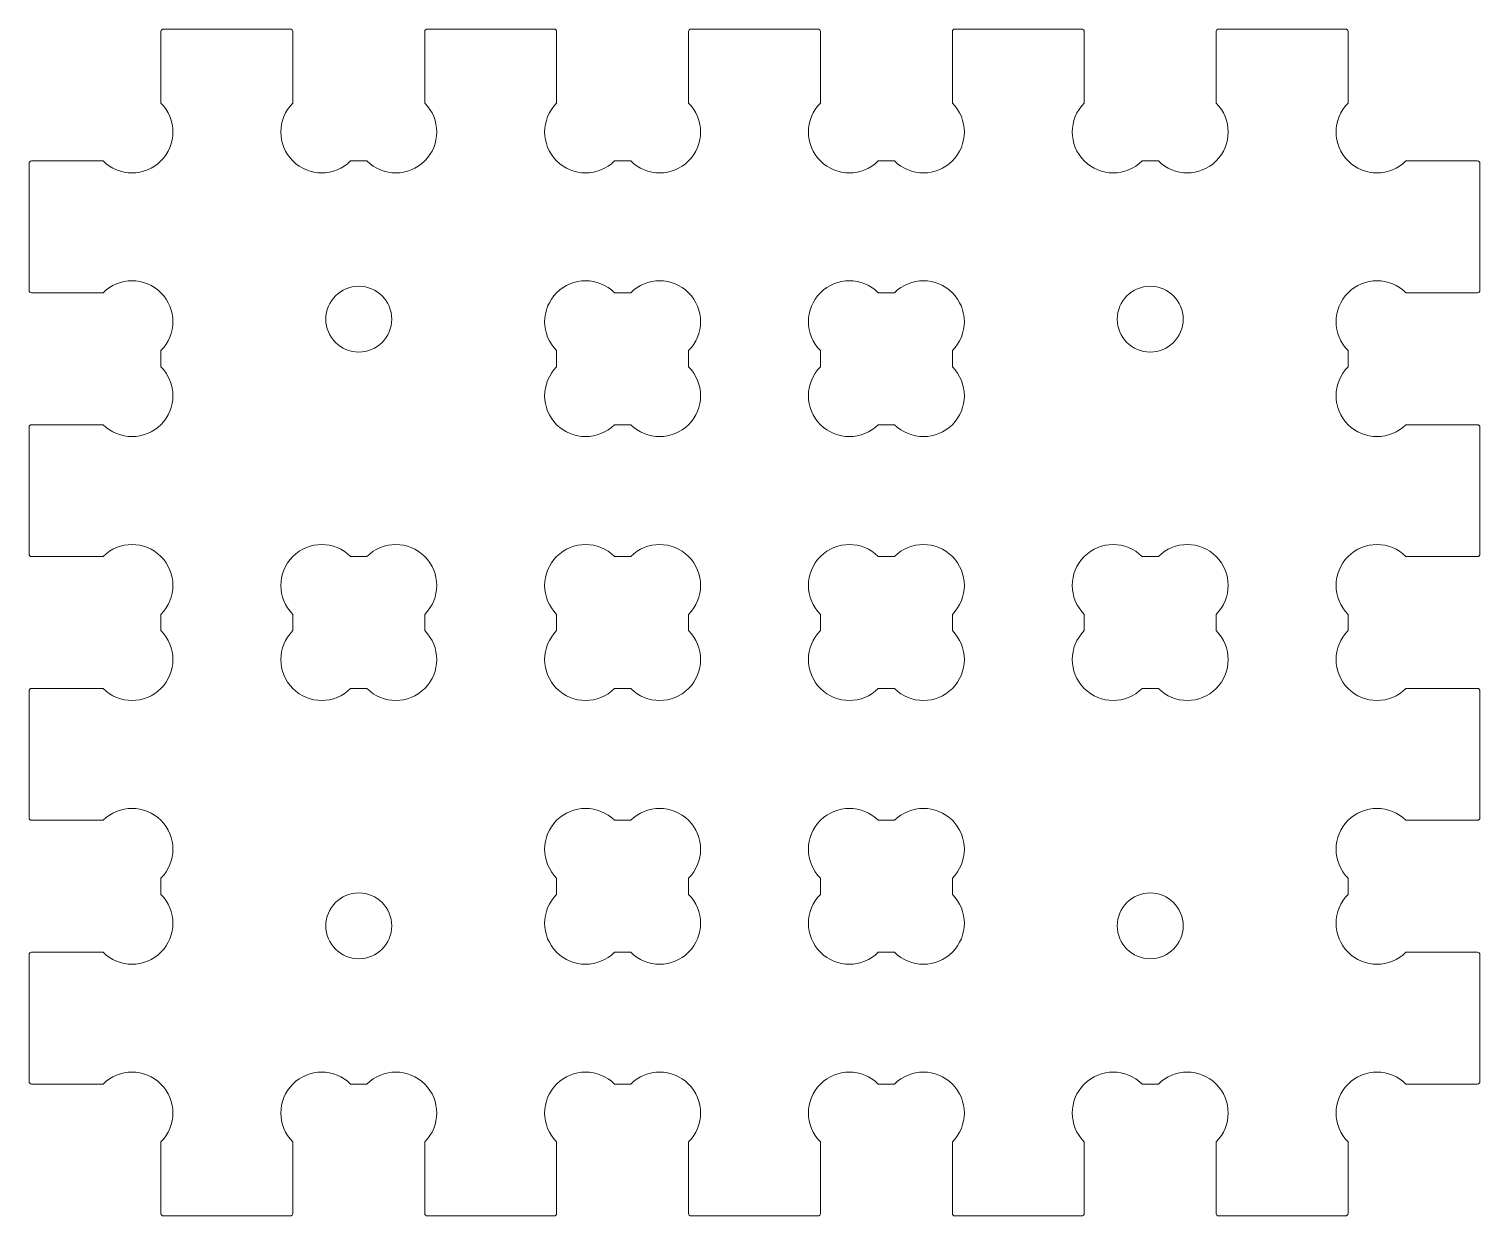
# Model space of a CAD drawing. Extents: x -27.5 to 27.5, y -22.5 to 22.5.
import ezdxf

# ---------------------------------------------------------------- set-up
doc = ezdxf.new("R2010")
doc.units = 0
doc.layers.get('0').update_dxf_attribs({"lineweight": 0})
doc.layers.add('holes', color=1, linetype='Continuous', lineweight=0)

msp = doc.modelspace()

# ---------------------------------------------------------------- linework, layer by layer
for p, q in [((-22.5, 19.692), (-22.5, 22.4)), ((-22.4, 22.5), (-17.6, 22.5)), ((-17.5, 22.4), (-17.5, 19.692)), ((-12.5, 19.692), (-12.5, 22.4)), ((-12.4, 22.5), (-7.6, 22.5)), ((-7.5, 22.4), (-7.5, 19.692)), ((-2.5, 19.692), (-2.5, 22.4)), ((-2.4, 22.5), (2.4, 22.5)), ((2.5, 22.4), (2.5, 19.692)), ((7.5, 19.692), (7.5, 22.4)), ((7.6, 22.5), (12.4, 22.5)), ((12.5, 22.4), (12.5, 19.692)), ((17.5, 19.692), (17.5, 22.4)), ((17.6, 22.5), (22.4, 22.5)), ((22.5, 22.4), (22.5, 19.692)), ((-27.5, 12.6), (-27.5, 17.4)), ((-27.4, 17.5), (-24.692, 17.5)), ((-15.308, 17.5), (-14.692, 17.5)), ((-5.308, 17.5), (-4.692, 17.5)), ((4.692, 17.5), (5.308, 17.5)), ((14.692, 17.5), (15.308, 17.5)), ((24.692, 17.5), (27.4, 17.5)), ((27.5, 17.4), (27.5, 12.6)), ((-24.692, 12.5), (-27.4, 12.5)), ((27.4, 12.5), (24.692, 12.5)), ((-22.5, 9.692), (-22.5, 10.308)), ((22.5, 10.308), (22.5, 9.692)), ((-27.5, 2.6), (-27.5, 7.4)), ((-27.4, 7.5), (-24.692, 7.5)), ((24.692, 7.5), (27.4, 7.5)), ((27.5, 7.4), (27.5, 2.6)), ((-24.692, 2.5), (-27.4, 2.5)), ((27.4, 2.5), (24.692, 2.5)), ((-22.5, -0.308), (-22.5, 0.308)), ((22.5, 0.308), (22.5, -0.308)), ((-27.5, -7.4), (-27.5, -2.6)), ((-27.4, -2.5), (-24.692, -2.5)), ((24.692, -2.5), (27.4, -2.5)), ((27.5, -2.6), (27.5, -7.4)), ((-24.692, -7.5), (-27.4, -7.5)), ((27.4, -7.5), (24.692, -7.5)), ((-22.5, -10.308), (-22.5, -9.692)), ((22.5, -9.692), (22.5, -10.308)), ((-27.5, -17.4), (-27.5, -12.6)), ((-27.4, -12.5), (-24.692, -12.5)), ((24.692, -12.5), (27.4, -12.5)), ((27.5, -12.6), (27.5, -17.4)), ((-24.692, -17.5), (-27.4, -17.5)), ((-14.692, -17.5), (-15.308, -17.5)), ((-4.692, -17.5), (-5.308, -17.5)), ((5.308, -17.5), (4.692, -17.5)), ((15.308, -17.5), (14.692, -17.5)), ((27.4, -17.5), (24.692, -17.5)), ((-22.5, -22.4), (-22.5, -19.692)), ((-17.5, -19.692), (-17.5, -22.4)), ((-12.5, -22.4), (-12.5, -19.692)), ((-7.5, -19.692), (-7.5, -22.4)), ((-2.5, -22.4), (-2.5, -19.692)), ((2.5, -19.692), (2.5, -22.4)), ((7.5, -22.4), (7.5, -19.692)), ((12.5, -19.692), (12.5, -22.4)), ((17.5, -22.4), (17.5, -19.692)), ((22.5, -19.692), (22.5, -22.4)), ((-17.6, -22.5), (-22.4, -22.5)), ((-7.6, -22.5), (-12.4, -22.5)), ((2.4, -22.5), (-2.4, -22.5)), ((12.4, -22.5), (7.6, -22.5)), ((22.4, -22.5), (17.6, -22.5))]:
    msp.add_line(p, q)
for centre, radius, start, end in [((-22.4, 22.4), 0.1, 90, 180), ((-17.6, 22.4), 0.1, 0, 90), ((-12.4, 22.4), 0.1, 90, 180), ((-7.6, 22.4), 0.1, 0, 90), ((-2.4, 22.4), 0.1, 90, 180), ((2.4, 22.4), 0.1, 0, 90), ((7.6, 22.4), 0.1, 90, 180), ((12.4, 22.4), 0.1, 0, 90), ((17.6, 22.4), 0.1, 90, 180), ((22.4, 22.4), 0.1, 0, 90), ((-23.596, 18.596), 1.55, 225, 45), ((-16.404, 18.596), 1.55, 135, 315), ((-13.596, 18.596), 1.55, 225, 45), ((-6.404, 18.596), 1.55, 135, 315), ((-3.596, 18.596), 1.55, 225, 45), ((3.596, 18.596), 1.55, 135, 315), ((6.404, 18.596), 1.55, 225, 45), ((13.596, 18.596), 1.55, 135, 315), ((16.404, 18.596), 1.55, 225, 45), ((23.596, 18.596), 1.55, 135, 315), ((-27.4, 17.4), 0.1, 90, 180), ((27.4, 17.4), 0.1, 0, 90), ((-23.596, 11.404), 1.55, 315, 135), ((23.596, 11.404), 1.55, 45, 225), ((-27.4, 12.6), 0.1, 180, 270), ((27.4, 12.6), 0.1, 270, 0), ((-23.596, 8.596), 1.55, 225, 45), ((23.596, 8.596), 1.55, 135, 315), ((-27.4, 7.4), 0.1, 90, 180), ((27.4, 7.4), 0.1, 0, 90), ((-23.596, 1.404), 1.55, 315, 135), ((23.596, 1.404), 1.55, 45, 225), ((-27.4, 2.6), 0.1, 180, 270), ((27.4, 2.6), 0.1, 270, 0), ((-23.596, -1.404), 1.55, 225, 45), ((23.596, -1.404), 1.55, 135, 315), ((-27.4, -2.6), 0.1, 90, 180), ((27.4, -2.6), 0.1, 0, 90), ((-23.596, -8.596), 1.55, 315, 135), ((23.596, -8.596), 1.55, 45, 225), ((-27.4, -7.4), 0.1, 180, 270), ((27.4, -7.4), 0.1, 270, 0), ((-23.596, -11.404), 1.55, 225, 45), ((23.596, -11.404), 1.55, 135, 315), ((-27.4, -12.6), 0.1, 90, 180), ((27.4, -12.6), 0.1, 0, 90), ((-23.596, -18.596), 1.55, 315, 135), ((-16.404, -18.596), 1.55, 45, 225), ((-13.596, -18.596), 1.55, 315, 135), ((-6.404, -18.596), 1.55, 45, 225), ((-3.596, -18.596), 1.55, 315, 135), ((3.596, -18.596), 1.55, 45, 225), ((6.404, -18.596), 1.55, 315, 135), ((13.596, -18.596), 1.55, 45, 225), ((16.404, -18.596), 1.55, 315, 135), ((23.596, -18.596), 1.55, 45, 225), ((-27.4, -17.4), 0.1, 180, 270), ((27.4, -17.4), 0.1, 270, 0), ((-22.4, -22.4), 0.1, 180, 270), ((-17.6, -22.4), 0.1, 270, 0), ((-12.4, -22.4), 0.1, 180, 270), ((-7.6, -22.4), 0.1, 270, 0), ((-2.4, -22.4), 0.1, 180, 270), ((2.4, -22.4), 0.1, 270, 0), ((7.6, -22.4), 0.1, 180, 270), ((12.4, -22.4), 0.1, 270, 0), ((17.6, -22.4), 0.1, 180, 270), ((22.4, -22.4), 0.1, 270, 0)]:
    msp.add_arc(centre, radius, start, end)
at = {"layer": 'holes'}
for p, q in [((-4.692, 12.5), (-5.308, 12.5)), ((5.308, 12.5), (4.692, 12.5)), ((-7.5, 10.308), (-7.5, 9.692)), ((-2.5, 9.692), (-2.5, 10.308)), ((2.5, 10.308), (2.5, 9.692)), ((7.5, 9.692), (7.5, 10.308)), ((-5.308, 7.5), (-4.692, 7.5)), ((4.692, 7.5), (5.308, 7.5)), ((-14.692, 2.5), (-15.308, 2.5)), ((-4.692, 2.5), (-5.308, 2.5)), ((5.308, 2.5), (4.692, 2.5)), ((15.308, 2.5), (14.692, 2.5)), ((-17.5, 0.308), (-17.5, -0.308)), ((-12.5, -0.308), (-12.5, 0.308)), ((-7.5, 0.308), (-7.5, -0.308)), ((-2.5, -0.308), (-2.5, 0.308)), ((2.5, 0.308), (2.5, -0.308)), ((7.5, -0.308), (7.5, 0.308)), ((12.5, 0.308), (12.5, -0.308)), ((17.5, -0.308), (17.5, 0.308)), ((-15.308, -2.5), (-14.692, -2.5)), ((-5.308, -2.5), (-4.692, -2.5)), ((4.692, -2.5), (5.308, -2.5)), ((14.692, -2.5), (15.308, -2.5)), ((-4.692, -7.5), (-5.308, -7.5)), ((5.308, -7.5), (4.692, -7.5)), ((-7.5, -9.692), (-7.5, -10.308)), ((-2.5, -10.308), (-2.5, -9.692)), ((2.5, -9.692), (2.5, -10.308)), ((7.5, -10.308), (7.5, -9.692)), ((-5.308, -12.5), (-4.692, -12.5)), ((4.692, -12.5), (5.308, -12.5))]:
    msp.add_line(p, q, dxfattribs=at)
for centre in [(-15, 11.5), (15, 11.5), (-15, -11.5), (15, -11.5)]:
    msp.add_circle(centre, 1.25, dxfattribs=at)
for centre, start, end in [((-6.404, 11.404), 45, 225), ((-3.596, 11.404), 315, 135), ((3.596, 11.404), 45, 225), ((6.404, 11.404), 315, 135), ((-6.404, 8.596), 135, 315), ((-3.596, 8.596), 225, 45), ((3.596, 8.596), 135, 315), ((6.404, 8.596), 225, 45), ((-16.404, 1.404), 45, 225), ((-13.596, 1.404), 315, 135), ((-6.404, 1.404), 45, 225), ((-3.596, 1.404), 315, 135), ((3.596, 1.404), 45, 225), ((6.404, 1.404), 315, 135), ((13.596, 1.404), 45, 225), ((16.404, 1.404), 315, 135), ((-16.404, -1.404), 135, 315), ((-13.596, -1.404), 225, 45), ((-6.404, -1.404), 135, 315), ((-3.596, -1.404), 225, 45), ((3.596, -1.404), 135, 315), ((6.404, -1.404), 225, 45), ((13.596, -1.404), 135, 315), ((16.404, -1.404), 225, 45), ((-6.404, -8.596), 45, 225), ((-3.596, -8.596), 315, 135), ((3.596, -8.596), 45, 225), ((6.404, -8.596), 315, 135), ((-6.404, -11.404), 135, 315), ((-3.596, -11.404), 225, 45), ((3.596, -11.404), 135, 315), ((6.404, -11.404), 225, 45)]:
    msp.add_arc(centre, 1.55, start, end, dxfattribs=at)

doc.saveas('drawing.dxf')
